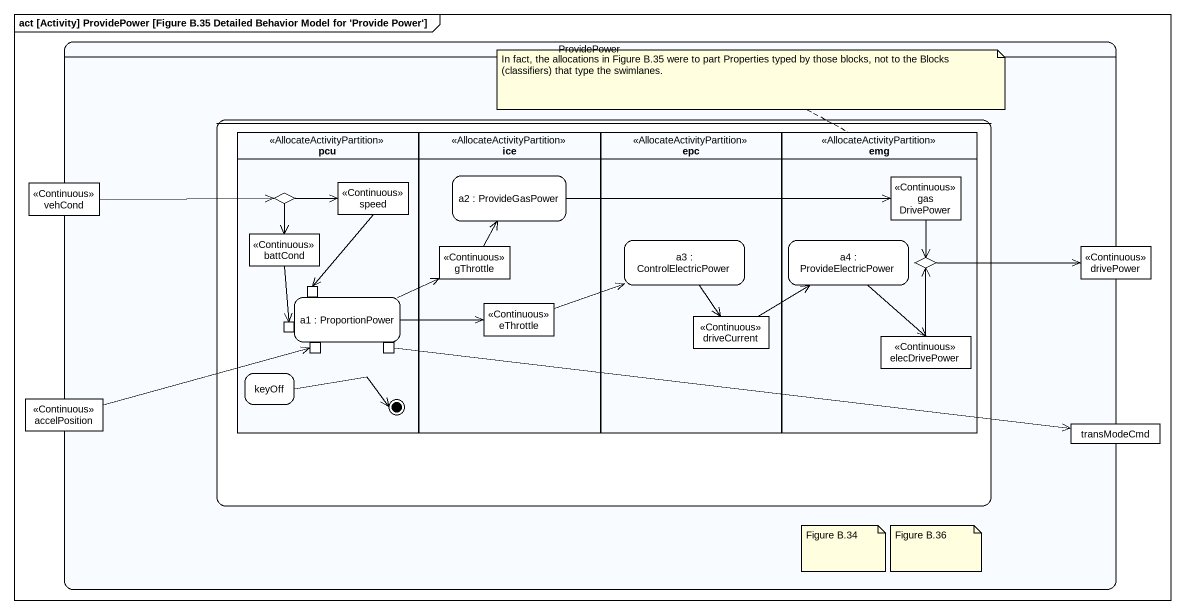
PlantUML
@startuml
mainframe act [Activity] ProvidePower [Figure B.35 Detailed Behavior Model for 'Provide Power']
hide empty description
state ProvidePower {
  state " " as state1 #FFFFFF {
    state pcu <<AllocateActivityPartition>> {
      state choice1 <<choice>> #FFFFFF
      state speed <<Continuous>> #FFFFFF
      state battCond <<Continuous>> #FFFFFF
      state "a1 : ProportionPower" as a1 #FFFFFF {
        state pin1 <<inputPin>> #FFFFFF
        state pin2 <<inputPin>> #FFFFFF
        state pin3 <<inputPin>> #FFFFFF
        state pin4 <<outputPin>> #FFFFFF
      }
      state keyOff #FFFFFF
      keyOff -right-> [*]
    }
    state ice <<AllocateActivityPartition>> {
      state "a2 : ProvideGasPower" as a2 #FFFFFF
      state gThrottle <<Continuous>> #FFFFFF
      state eThrottle <<Continuous>> #FFFFFF
    }
    state epc <<AllocateActivityPartition>> {
      state "a3 : ControlElectricPower" as a3 #FFFFFF
      state driveCurrent <<Continuous>> #FFFFFF
    }
    state emg <<AllocateActivityPartition>> {
      state "gas DrivePower" as gas_DrivePower <<Continuous>> #FFFFFF
      state "a4 : ProvideElectricPower" as a4 #FFFFFF
      state choice2 <<choice>> #FFFFFF
      state elecDrivePower <<Continuous>> #FFFFFF
    }
  }
  state vehCond <<Continuous>> #FFFFFF
  state drivePower <<Continuous>> #FFFFFF
  state accelPosition <<Continuous>> #FFFFFF
  state transModeCmd <<object>> #FFFFFF
}
a2 -right-> gas_DrivePower
gas_DrivePower --> choice2
vehCond -right-> choice1
choice1 -right-> speed
choice1 --> battCond
speed --> pin1
battCond --> pin2
gThrottle -up-> a2
a3 --> driveCurrent
a4 --> elecDrivePower
choice2 -right-> drivePower
a1 -right-> gThrottle
a1 -right-> eThrottle
pin4 -right-> transModeCmd
eThrottle -right-> a3
driveCurrent -right-> a4
elecDrivePower -up-> choice2
accelPosition -right-> pin3
note top of emg : In fact, the allocations in Figure B.35 were to part Properties typed by those blocks, not to the Blocks (classifiers) that type the swimlanes.
note as N2
  Figure B.34
end note
note as N3
  Figure B.36
end note
@enduml
